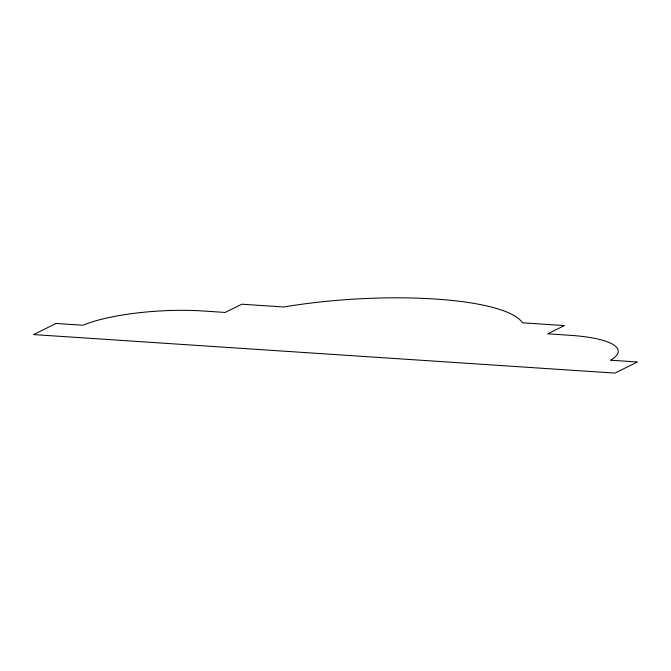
<?xml version="1.0" encoding="UTF-8"?>
<svg xmlns="http://www.w3.org/2000/svg" width="671" height="671" viewBox="0 0 671 671"><rect width="100%" height="100%" fill="white"/><g stroke="black" fill="none" stroke-linecap="round" stroke-linejoin="round"><path stroke-width="1.01" d="M56.079 323.464L33.55 334.577L614.921 373.101L637.45 361.979L610.543 360.193A91.432 21.187 -3.5 0 0 571.348 335.391L547.754 333.822L564.454 325.578L522.499 322.801A168.58 39.069 -3.5 0 0 283.766 306.983L241.812 304.206L225.104 312.451L201.51 310.891A91.432 21.187 -3.5 0 0 82.986 325.242L56.079 323.464"/></g></svg>
